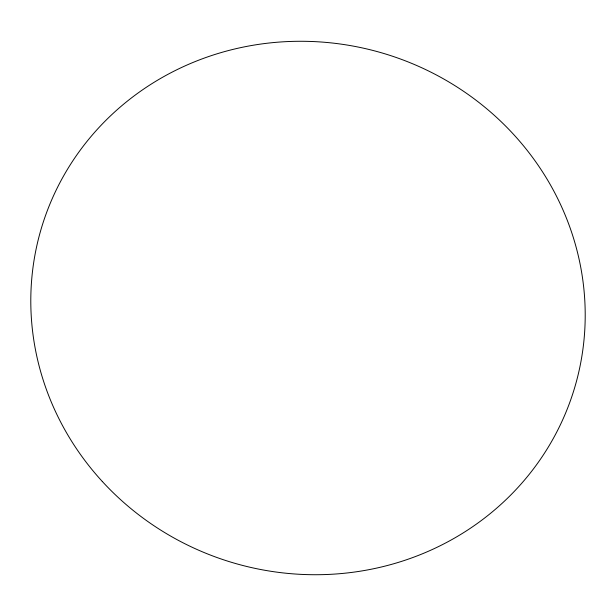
<?xml version="1.0" encoding="UTF-8"?>
<svg xmlns="http://www.w3.org/2000/svg" width="616" height="616" viewBox="0 0 616 616"><rect width="100%" height="100%" fill="white"/><g stroke="black" fill="none" stroke-linecap="round" stroke-linejoin="round"><path stroke-width="0.92" d="M102.31 481.481A278.309 265.573 17.3 0 0 571.787 396.712A278.309 265.573 17.3 0 0 249.904 45.807A278.309 265.573 17.3 0 0 102.31 481.481"/></g></svg>
